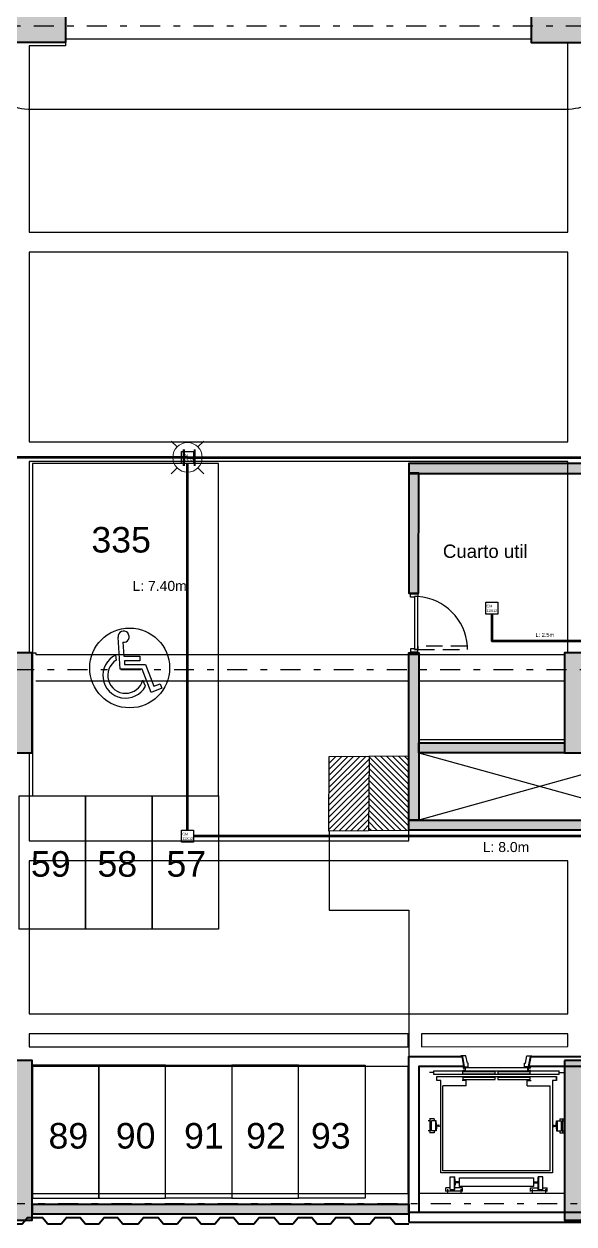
# Model space of a CAD drawing. Header units: millimetres. Extents: x 3781 to 4924, y 1639 to 1721.
# Drawn here: x 4128.65 to 4136.91, y 1650.19 to 1668.23 of the extents above; entities that cross this region are included whole.
import ezdxf

# ---------------------------------------------------------------- set-up
doc = ezdxf.new("R2010")
doc.units = ezdxf.units.MM
for name, pattern in [('CENTER', [0.7, 0.3, -0.2, 0, -0.2]), ('DASHED2', [9.525, 6.35, -3.175]), ('HIDDEN', [0.375, 0.25, -0.125]), ('HIDDEN2', [0.1875, 0.125, -0.0625]), ('LLUVIAS', [10, 4, -2, 4])]:
    doc.linetypes.add(name, pattern=pattern)
for name, color, linetype in [('-parquead', 2, 'Continuous'), ('0-amob', 1, 'Continuous'), ('1amobla', 2, 'Continuous'), ('A-HATCH CONCRETO', 8, 'Continuous'), ('AS_GL DETECCION_MEZANINE', 7, 'Continuous'), ('AS_GL DETECCION_PISO 2', 7, 'Continuous'), ('ASCENSOR', 1, 'Continuous'), ('E-BORDE LOSA', 4, 'Continuous'), ('E-P. MACIZA1', 2, 'HIDDEN2'), ('EJE-ESTRUCTURA', 1, 'CENTER'), ('F-2', 2, 'Continuous'), ('H-muro', 251, 'Continuous'), ('HACHTCOLUMNA', 250, 'Continuous'), ('JCA_HATCH 254', 252, 'Continuous'), ('MARCO', 4, 'Continuous'), ('MUEBLE', 1, 'Continuous'), ('PROYECCION', 1, 'DASHED2'), ('TEXTO 3', 3, 'Continuous'), ('Textos-espacios', 3, 'Continuous')]:
    doc.layers.add(name, color=color, linetype=linetype)
doc.layers.add('DIM-25', color=1, linetype='Continuous', plot=False)
for name, color, linetype, lineweight in [('Estructura', 6, 'Continuous', 40), ('Muro', 4, 'Continuous', 40), ('TEXTOS', 7, 'Continuous', 20)]:
    doc.layers.add(name, color=color, linetype=linetype, lineweight=lineweight)
doc.styles.get("Standard").update_dxf_attribs({"font": 'arial.ttf'})

# ---------------------------------------------------------------- blocks, each defined once
blk = doc.blocks.new('MARCOE-102')
for p, q in [((0, 0), (0, -2.5)), ((0, 0), (1.75, 0)), ((1.75, 0), (1.75, -0.45)), ((0, -2.5), (1.75, -2.5)), ((0.175, -0.175), (1.575, -0.175)), ((0.175, -0.175), (0.175, -2.325)), ((0.175, -2.325), (1.575, -2.325)), ((1.375, -0.45), (1.375, -0.275)), ((1.375, -0.275), (1.575, -0.275)), ((1.75, -0.45), (1.375, -0.45)), ((1.375, -2.05), (1.375, -2.225)), ((1.75, -2.05), (1.375, -2.05)), ((1.375, -2.225), (1.575, -2.225)), ((1.575, -0.275), (1.575, -0.175)), ((1.575, -2.325), (1.575, -2.225)), ((1.75, -2.5), (1.75, -2.05))]:
    blk.add_line(p, q)
at = {"layer": 'MARCO'}
blk.add_lwpolyline([(0, 0), (0, -2.5), (1.75, -2.5), (1.75, -2.05), (1.375, -2.05), (1.375, -2.225), (1.575, -2.225), (1.575, -2.325), (0.175, -2.325), (0.175, -0.175), (1.575, -0.175), (1.575, -0.275), (1.375, -0.275), (1.375, -0.45), (1.75, -0.45), (1.75, 0), (0, 0)], dxfattribs=at)
blk = doc.blocks.new('ASCENSOR')
at = {"layer": '0-amob'}
for p, q in [((-1.747, -0.512), (-1.859, -0.533)), ((-1.859, -0.533), (-1.859, -0.609)), ((-1.69, -0.498), (-1.747, -0.498)), ((-1.747, -0.498), (-1.747, -0.512)), ((-1.69, -0.564), (-1.69, -0.498)), ((-1.68, -0.564), (-1.69, -0.564))]:
    blk.add_line(p, q, dxfattribs=at)
blk.add_lwpolyline([(-1.68, -0.564), (-1.68, 0.413), (-1.69, 0.413), (-1.69, 0.347), (-1.747, 0.347), (-1.747, 0.361), (-1.859, 0.382), (-1.859, 0.458)], dxfattribs=at)
at = {"layer": 'ASCENSOR'}
for p, q in [((-1.605, 0.869), (-1.605, 0.932)), ((-0.91, 0.876), (-0.91, 0.932)), ((-0.7, 0.921), (-0.91, 0.921)), ((-0.88, 0.922), (-0.88, 0.95)), ((-0.73, 0.922), (-0.73, 0.95)), ((-0.7, 0.876), (-0.7, 0.932)), ((-1.63, -1.015), (-1.63, 0.869)), ((-1.575, 0.869), (-1.63, 0.869)), ((-1.575, 0.869), (-1.575, -1.015)), ((-1.485, 0.826), (-1.545, 0.826)), ((-1.545, 0.826), (-1.485, 0.826)), ((-1.545, -0.971), (-1.545, 0.826)), ((-1.485, 0.826), (-1.485, 0.766)), ((-1.485, 0.766), (-0.096, 0.766)), ((-1.405, 0.385), (-1.405, 0.735)), ((-0.126, 0.735), (-1.405, 0.735)), ((-0.91, 0.876), (-0.88, 0.876)), ((-0.73, 0.902), (-0.88, 0.902)), ((-0.88, 0.83), (-0.88, 0.902)), ((-0.73, 0.836), (-0.88, 0.836)), ((-0.88, 0.836), (-0.73, 0.836)), ((-0.85, 0.83), (-0.88, 0.83)), ((-0.85, 0.83), (-0.88, 0.83)), ((-0.85, 0.83), (-0.805, 0.83)), ((-0.85, 0.83), (-0.805, 0.83)), ((-0.85, 0.83), (-0.805, 0.83)), ((-0.85, 0.83), (-0.805, 0.83)), ((-0.85, 0.823), (-0.85, 0.83)), ((-0.85, 0.823), (-0.85, 0.83)), ((-0.809, 0.823), (-0.85, 0.823)), ((-0.809, 0.823), (-0.85, 0.823)), ((-0.816, 0.785), (-0.816, 0.792)), ((-0.816, 0.792), (-0.802, 0.792)), ((-0.809, 0.785), (-0.816, 0.785)), ((-0.809, 0.785), (-0.809, 0.823)), ((-0.802, 0.785), (-0.809, 0.785)), ((-0.76, 0.83), (-0.805, 0.83)), ((-0.76, 0.83), (-0.805, 0.83)), ((-0.76, 0.83), (-0.805, 0.83)), ((-0.76, 0.83), (-0.805, 0.83)), ((-0.802, 0.823), (-0.76, 0.823)), ((-0.802, 0.823), (-0.76, 0.823)), ((-0.802, 0.785), (-0.802, 0.823)), ((-0.795, 0.792), (-0.802, 0.792)), ((-0.802, 0.785), (-0.795, 0.785)), ((-0.795, 0.785), (-0.795, 0.792)), ((-0.76, 0.823), (-0.76, 0.83)), ((-0.76, 0.823), (-0.76, 0.83)), ((-0.76, 0.83), (-0.73, 0.83)), ((-0.76, 0.83), (-0.73, 0.83)), ((-0.73, 0.836), (-0.73, 0.902)), ((-0.73, 0.876), (-0.7, 0.876)), ((-0.73, 0.83), (-0.73, 0.836)), ((-0.126, 0.735), (-0.126, -0.88)), ((-0.096, 0.766), (-0.096, -0.911)), ((-0.036, 0.625), (-0.036, 0.555)), ((0.155, 0.625), (-0.036, 0.625)), ((0.155, 0.561), (-0.036, 0.561)), ((0.155, 0.555), (-0.036, 0.555)), ((-0.001, 0.552), (-0.001, 0.555)), ((-0.001, 0.555), (0.041, 0.555)), ((0.038, 0.552), (-0.001, 0.552)), ((0.038, 0.491), (0.038, 0.552)), ((0.041, 0.555), (0.041, 0.491)), ((0.089, 0.555), (0.041, 0.555)), ((0.047, 0.555), (0.047, 0.491)), ((0.05, 0.491), (0.05, 0.552)), ((0.05, 0.552), (0.089, 0.552)), ((0.089, 0.552), (0.089, 0.555)), ((0.089, 0.552), (0.089, 0.555)), ((0.184, 0.688), (0.128, 0.688)), ((0.128, 0.625), (0.128, 0.688)), ((0.128, 0.438), (0.128, 0.555)), ((0.147, 0.664), (0.21, 0.664)), ((0.155, 0.625), (0.155, 0.555)), ((0.173, 0.689), (0.173, 0.438)), ((-1.68, 0.434), (-1.671, 0.434)), ((-1.68, 0.434), (-1.671, 0.434)), ((-1.68, 0.399), (-1.68, 0.434)), ((-1.68, 0.399), (-1.68, 0.434)), ((-1.63, 0.399), (-1.68, 0.399)), ((-1.63, 0.399), (-1.68, 0.399)), ((-1.676, 0.43), (-1.674, 0.43)), ((-1.674, 0.43), (-1.676, 0.43)), ((-1.676, 0.402), (-1.676, 0.43)), ((-1.676, 0.43), (-1.676, 0.402)), ((-1.633, 0.402), (-1.676, 0.402)), ((-1.676, 0.402), (-1.633, 0.402)), ((-1.674, 0.426), (-1.674, 0.43)), ((-1.674, 0.426), (-1.674, 0.43)), ((-1.671, 0.426), (-1.674, 0.426)), ((-1.671, 0.426), (-1.674, 0.426)), ((-1.671, 0.434), (-1.671, 0.426)), ((-1.671, 0.434), (-1.671, 0.426)), ((-1.639, 0.434), (-1.639, 0.426)), ((-1.63, 0.434), (-1.639, 0.434)), ((-1.639, 0.434), (-1.63, 0.434)), ((-1.639, 0.426), (-1.639, 0.434)), ((-1.639, 0.426), (-1.635, 0.426)), ((-1.635, 0.426), (-1.639, 0.426)), ((-1.635, 0.43), (-1.633, 0.43)), ((-1.635, 0.426), (-1.635, 0.43)), ((-1.635, 0.43), (-1.635, 0.426)), ((-1.633, 0.43), (-1.635, 0.43)), ((-1.633, 0.402), (-1.633, 0.43)), ((-1.633, 0.402), (-1.633, 0.43)), ((-1.63, 0.399), (-1.63, 0.434)), ((-1.63, 0.434), (-1.63, 0.399)), ((-1.587, 0.433), (-1.618, 0.433)), ((-1.618, 0.433), (-1.618, -0.056)), ((-1.587, -0.056), (-1.587, 0.433)), ((-1.503, 0.434), (-1.534, 0.434)), ((-1.534, -0.056), (-1.534, 0.434)), ((-1.503, -0.056), (-1.503, 0.434)), ((-1.485, 0.385), (-1.485, 0.445)), ((-1.405, 0.385), (-1.485, 0.385)), ((-0.021, 0.485), (0.109, 0.485)), ((-0.021, -0.63), (-0.021, 0.485)), ((0.109, 0.485), (0.109, -0.63)), ((0.184, 0.438), (0.128, 0.438)), ((0.149, 0.463), (0.209, 0.463)), ((-1.618, -0.056), (-1.587, -0.056)), ((-1.587, -0.095), (-1.618, -0.095)), ((-1.618, -0.095), (-1.618, -0.583)), ((-1.587, -0.583), (-1.587, -0.095)), ((-1.534, -0.056), (-1.503, -0.056)), ((-1.503, -0.095), (-1.534, -0.095)), ((-1.534, -0.58), (-1.534, -0.095)), ((-1.503, -0.58), (-1.503, -0.095)), ((-1.405, -0.53), (-1.485, -0.53)), ((-1.485, -0.53), (-1.485, -0.59)), ((-1.405, -0.53), (-1.405, -0.88)), ((-1.618, -0.583), (-1.587, -0.583)), ((-1.534, -0.58), (-1.503, -0.58)), ((0.155, -0.7), (-0.036, -0.7)), ((-0.036, -0.77), (-0.036, -0.7)), ((0.155, -0.706), (-0.036, -0.706)), ((0.109, -0.63), (-0.021, -0.63)), ((-0.001, -0.697), (-0.001, -0.7)), ((0.038, -0.697), (-0.001, -0.697)), ((-0.001, -0.7), (0.041, -0.7)), ((0.038, -0.636), (0.038, -0.697)), ((0.041, -0.7), (0.041, -0.636)), ((0.047, -0.7), (0.047, -0.636)), ((0.089, -0.7), (0.047, -0.7)), ((0.05, -0.636), (0.05, -0.697)), ((0.05, -0.697), (0.089, -0.697)), ((0.089, -0.697), (0.089, -0.7)), ((0.184, -0.583), (0.128, -0.583)), ((0.128, -0.583), (0.128, -0.7)), ((0.149, -0.609), (0.209, -0.609)), ((0.155, -0.77), (0.155, -0.7)), ((0.173, -0.834), (0.173, -0.583)), ((-0.126, -0.88), (-1.405, -0.88)), ((0.155, -0.77), (-0.036, -0.77)), ((0.128, -0.77), (0.128, -0.833)), ((0.184, -0.833), (0.128, -0.833)), ((0.147, -0.809), (0.21, -0.809)), ((-1.575, -1.015), (-1.63, -1.015)), ((-1.605, -1.015), (-1.605, -1.083)), ((-1.485, -0.971), (-1.545, -0.971)), ((-0.096, -0.911), (-1.485, -0.911)), ((-1.485, -0.911), (-1.485, -0.971)), ((-0.91, -1.011), (-0.88, -1.011)), ((-0.91, -1.011), (-0.91, -1.083)), ((-0.7, -1.072), (-0.91, -1.072)), ((-0.85, -0.981), (-0.88, -0.981)), ((-0.85, -0.981), (-0.88, -0.981)), ((-0.88, -0.981), (-0.88, -1.052)), ((-0.73, -0.987), (-0.88, -0.987)), ((-0.88, -0.987), (-0.73, -0.987)), ((-0.73, -1.052), (-0.88, -1.052)), ((-0.88, -1.073), (-0.88, -1.1)), ((-0.808, -0.974), (-0.85, -0.974)), ((-0.808, -0.974), (-0.85, -0.974)), ((-0.85, -0.974), (-0.85, -0.981)), ((-0.85, -0.974), (-0.85, -0.981)), ((-0.85, -0.981), (-0.805, -0.981)), ((-0.85, -0.981), (-0.805, -0.981)), ((-0.85, -0.981), (-0.805, -0.981)), ((-0.85, -0.981), (-0.805, -0.981)), ((-0.808, -0.936), (-0.815, -0.936)), ((-0.815, -0.936), (-0.815, -0.943)), ((-0.815, -0.943), (-0.801, -0.943)), ((-0.808, -0.936), (-0.808, -0.974)), ((-0.801, -0.936), (-0.808, -0.936)), ((-0.76, -0.981), (-0.805, -0.981)), ((-0.76, -0.981), (-0.805, -0.981)), ((-0.76, -0.981), (-0.805, -0.981)), ((-0.76, -0.981), (-0.805, -0.981)), ((-0.801, -0.936), (-0.801, -0.974)), ((-0.801, -0.936), (-0.794, -0.936)), ((-0.794, -0.943), (-0.801, -0.943)), ((-0.801, -0.974), (-0.76, -0.974)), ((-0.801, -0.974), (-0.76, -0.974)), ((-0.794, -0.936), (-0.794, -0.943)), ((-0.76, -0.974), (-0.76, -0.981)), ((-0.76, -0.974), (-0.76, -0.981)), ((-0.76, -0.981), (-0.73, -0.981)), ((-0.76, -0.981), (-0.73, -0.981)), ((-0.73, -0.981), (-0.73, -0.987)), ((-0.73, -0.987), (-0.73, -1.052)), ((-0.73, -1.011), (-0.7, -1.011)), ((-0.73, -1.073), (-0.73, -1.1)), ((-0.7, -1.011), (-0.7, -1.083))]:
    blk.add_line(p, q, dxfattribs=at)
for centre, radius, start, end in [((0.044, 0.491), 0.006, 180, 270), ((0.044, 0.491), 0.003, 180, 270), ((0.044, 0.491), 0.006, 270, 0), ((0.044, 0.491), 0.003, 270, 0), ((0.044, -0.636), 0.006, 90, 180), ((0.044, -0.636), 0.003, 90, 180), ((0.044, -0.636), 0.006, 0, 90), ((0.044, -0.636), 0.003, 0, 90)]:
    blk.add_arc(centre, radius, start, end, dxfattribs=at)
for points in [[(-0.795, 0.792), (-0.795, 0.785), (-0.816, 0.785), (-0.816, 0.792)], [(-0.816, 0.785), (-0.816, 0.792), (-0.795, 0.785), (-0.816, 0.785)], [(-0.795, 0.785), (-0.816, 0.785), (-0.795, 0.792), (-0.816, 0.792)], [(-0.794, -0.943), (-0.794, -0.936), (-0.815, -0.936), (-0.815, -0.943)], [(-0.815, -0.936), (-0.815, -0.943), (-0.794, -0.936), (-0.815, -0.936)], [(-0.794, -0.936), (-0.815, -0.936), (-0.794, -0.943), (-0.815, -0.943)]]:
    blk.add_solid(points, dxfattribs=at)
at = {"layer": 'ASCENSOR', "xscale": 0.01999999999998181, "yscale": 0.01999999999998181, "zscale": 0.01999999999998181, "rotation": 270}
blk.add_blockref('MARCOE-102', (-1.63, -0.541), dxfattribs=at)
blk = doc.blocks.new('discap')
at = {"layer": 'TEXTO 3', "color": 0, "linetype": 'Continuous'}
for p, q in [((-179169, -277469), (-179154, -277610)), ((-178353, -278322), (-178426, -278155))]:
    blk.add_line(p, q, dxfattribs=at)
blk.add_lwpolyline([(-178974, -277120), (-178946, -277498), (-178511, -277498), (-178511, -277624), (-178926, -277624), (-178926, -277730), (-178352, -277730), (-178127, -278321), (-177953, -278254), (-177909, -278371), (-178198, -278488), (-178440, -277852), (-179047, -277852), (-179102, -276980)], dxfattribs=at)
for centre, radius, start, end in [((-178951, -276970), 152, 261.2603, 183.6697), ((-178897, -278025), 619, 116.0954, 331.345), ((-178897, -278025), 488, 121.7945, 344.571)]:
    blk.add_arc(centre, radius, start, end, dxfattribs=at)
blk = doc.blocks.new('estructura etapa 3')
at = {"layer": 'HACHTCOLUMNA'}
h = blk.add_hatch(color=256, dxfattribs=at)
h.paths.add_polyline_path([(-91.651, -6658.124), (-91.651, -6657.624), (-92.35, -6657.624), (-92.35, -6658.124)])
h.paths.add_polyline_path([(-49.354, -6658.124), (-49.354, -6657.624), (-50.055, -6657.624), (-50.055, -6658.124)])
h.paths.add_polyline_path([(-56.053, -6658.124), (-56.053, -6657.624), (-56.753, -6657.624), (-56.753, -6658.124)])
h.paths.add_polyline_path([(-76.45, -6659.124), (-76.95, -6659.124), (-76.95, -6657.624), (-76.45, -6657.624)])
h.paths.add_polyline_path([(-83.95, -6659.124), (-84.45, -6659.124), (-84.45, -6657.624), (-83.95, -6657.624)])
h.paths.add_polyline_path([(-60.452, -6659.124), (-60.952, -6659.124), (-60.952, -6657.624), (-60.452, -6657.624)])
h.paths.add_polyline_path([(-67.95, -6659.124), (-68.45, -6659.124), (-68.45, -6657.624), (-67.95, -6657.624)])
h.paths.add_polyline_path([(-91.85, -6668.199), (-91.851, -6667.599), (-92.35, -6667.599), (-92.349, -6668.199)])
h.paths.add_polyline_path([(-49.354, -6668.199), (-49.354, -6667.599), (-49.854, -6667.599), (-49.854, -6668.199)])
h.paths.add_polyline_path([(-56.154, -6668.149), (-56.154, -6667.649), (-56.854, -6667.649), (-56.854, -6668.149)])
h.paths.add_polyline_path([(-59.952, -6667.649), (-59.952, -6668.149), (-61.452, -6668.149), (-61.452, -6667.649)])
h.paths.add_polyline_path([(-75.95, -6667.649), (-75.95, -6668.149), (-77.45, -6668.149), (-77.45, -6667.649)])
h.paths.add_polyline_path([(-68.95, -6667.649), (-68.95, -6668.149), (-67.45, -6668.149), (-67.45, -6667.649)])
h.paths.add_polyline_path([(-84.95, -6667.649), (-84.95, -6668.149), (-83.45, -6668.149), (-83.45, -6667.649)])
h.paths.add_polyline_path([(-91.85, -6676.199), (-91.85, -6675.599), (-92.349, -6675.599), (-92.349, -6676.199)])
h.paths.add_polyline_path([(-49.354, -6676.199), (-49.354, -6675.599), (-49.854, -6675.599), (-49.854, -6676.199)])
h.paths.add_polyline_path([(-56.154, -6676.149), (-56.154, -6675.649), (-56.754, -6675.649), (-56.754, -6676.149)])
h.paths.add_polyline_path([(-59.952, -6675.649), (-59.952, -6676.149), (-61.452, -6676.149), (-61.452, -6675.649)])
h.paths.add_polyline_path([(-75.95, -6675.649), (-75.95, -6676.149), (-77.45, -6676.149), (-77.45, -6675.649)])
h.paths.add_polyline_path([(-68.95, -6675.649), (-68.95, -6676.149), (-67.45, -6676.149), (-67.45, -6675.649)])
h.paths.add_polyline_path([(-84.95, -6675.649), (-84.95, -6676.149), (-83.45, -6676.149), (-83.45, -6675.649)])
h.paths.add_polyline_path([(-91.847, -6686.299), (-91.851, -6685.699), (-92.35, -6685.699), (-92.346, -6686.299)])
h.paths.add_polyline_path([(-49.354, -6686.299), (-49.354, -6685.699), (-49.854, -6685.699), (-49.854, -6686.299)])
h.paths.add_polyline_path([(-56.154, -6686.249), (-56.154, -6685.749), (-56.754, -6685.749), (-56.754, -6686.249)])
h.paths.add_polyline_path([(-59.952, -6685.749), (-59.952, -6686.249), (-61.452, -6686.249), (-61.452, -6685.749)])
h.paths.add_polyline_path([(-75.95, -6685.749), (-75.95, -6686.249), (-77.45, -6686.249), (-77.45, -6685.749)])
h.paths.add_polyline_path([(-68.95, -6685.749), (-68.95, -6686.249), (-67.45, -6686.249), (-67.45, -6685.749)])
h.paths.add_polyline_path([(-84.95, -6685.749), (-84.95, -6686.249), (-83.45, -6686.249), (-83.45, -6685.749)])
h.paths.add_polyline_path([(-49.353, -6694.294), (-49.354, -6693.699), (-49.855, -6693.699), (-49.854, -6694.294)])
h.paths.add_polyline_path([(-56.054, -6694.249), (-56.054, -6693.749), (-56.753, -6693.749), (-56.753, -6694.249)])
h.paths.add_polyline_path([(-91.651, -6694.249), (-91.651, -6693.749), (-92.35, -6693.749), (-92.35, -6694.249)])
h.paths.add_polyline_path([(-59.952, -6693.749), (-59.952, -6694.249), (-61.452, -6694.249), (-61.452, -6693.749)])
h.paths.add_polyline_path([(-75.95, -6693.749), (-75.95, -6694.249), (-77.45, -6694.249), (-77.45, -6693.749)])
h.paths.add_polyline_path([(-68.95, -6693.749), (-68.95, -6694.249), (-67.45, -6694.249), (-67.45, -6693.749)])
h.paths.add_polyline_path([(-84.95, -6693.749), (-84.95, -6694.249), (-83.45, -6694.249), (-83.45, -6693.749)])
h.paths.add_polyline_path([(-49.358, -6703.974), (-49.353, -6703.374), (-49.854, -6703.374), (-49.859, -6703.974)])
h.paths.add_polyline_path([(-56.054, -6703.924), (-56.054, -6703.424), (-56.753, -6703.424), (-56.753, -6703.924)])
h.paths.add_polyline_path([(-67.95, -6704.924), (-67.95, -6703.424), (-68.45, -6703.424), (-68.45, -6704.924)])
h.paths.add_polyline_path([(-91.651, -6703.924), (-91.651, -6703.424), (-92.35, -6703.424), (-92.35, -6703.924)])
h.paths.add_polyline_path([(-61.847, -6703.424), (-60.347, -6703.424), (-60.347, -6703.924), (-61.847, -6703.924)])
h.paths.add_polyline_path([(-83.95, -6704.924), (-83.95, -6703.424), (-84.45, -6703.424), (-84.45, -6704.924)])
h.paths.add_polyline_path([(-76.45, -6704.924), (-76.45, -6703.424), (-76.95, -6703.424), (-76.95, -6704.924)])
h.paths.add_polyline_path([(-49.354, -6711.949), (-49.354, -6711.449), (-50.054, -6711.449), (-50.054, -6711.949)])
h.paths.add_polyline_path([(-55.954, -6711.949), (-55.954, -6711.449), (-56.654, -6711.449), (-56.654, -6711.949)])
h.paths.add_polyline_path([(-91.65, -6711.949), (-91.65, -6711.449), (-92.35, -6711.449), (-92.35, -6711.949)])
h.paths.add_polyline_path([(-60.952, -6711.949), (-60.952, -6709.549), (-60.452, -6709.549), (-60.452, -6711.949)])
h.paths.add_polyline_path([(-68.45, -6709.549), (-68.45, -6711.949), (-67.95, -6711.949), (-67.95, -6709.549)])
h.paths.add_polyline_path([(-76.95, -6709.549), (-76.95, -6711.949), (-76.45, -6711.949), (-76.45, -6709.549)])
h.paths.add_polyline_path([(-83.95, -6709.549), (-83.95, -6711.949), (-84.45, -6711.949), (-84.45, -6709.549)])
at = {"layer": 'EJE-ESTRUCTURA'}
for p, q in [((-93.228, -6693.999), (-46.502, -6693.999)), ((-93.52, -6703.674), (-46.502, -6703.674)), ((-93.66, -6711.699), (-46.502, -6711.699))]:
    blk.add_line(p, q, dxfattribs=at)
at = {"layer": 'Estructura'}
for points in [[(-75.95, -6693.749), (-75.95, -6694.249), (-77.45, -6694.249), (-77.45, -6693.749)], [(-68.95, -6693.749), (-68.95, -6694.249), (-67.45, -6694.249), (-67.45, -6693.749)], [(-76.45, -6704.924), (-76.45, -6703.424), (-76.95, -6703.424), (-76.95, -6704.924)], [(-67.95, -6704.924), (-67.95, -6703.424), (-68.45, -6703.424), (-68.45, -6704.924)], [(-76.95, -6709.549), (-76.95, -6711.949), (-76.45, -6711.949), (-76.45, -6709.549)], [(-68.45, -6709.549), (-68.45, -6711.949), (-67.95, -6711.949), (-67.95, -6709.549)]]:
    blk.add_lwpolyline(points, close=True, dxfattribs=at)
blk = doc.blocks.new('AS_Strobe-CEILING')
at = {"color": 0, "linetype": 'Continuous', "lineweight": 15}
for p, q in [((-0.105, 0.105), (-0.163, 0.163)), ((0.105, 0.105), (0.163, 0.163)), ((-0.105, -0.105), (-0.163, -0.163)), ((0.105, -0.105), (0.163, -0.163))]:
    blk.add_line(p, q, dxfattribs=at)
blk.add_ellipse((0, 0), major_axis=(0.148, 0), ratio=1, dxfattribs=at)
blk = doc.blocks.new('Horne Strobe Cielo')
at = {"layer": 'AS_GL DETECCION_MEZANINE', "color": 1, "linetype": 'Continuous', "xscale": 1.5, "yscale": 1.5, "zscale": 1.5}
blk.add_blockref('AS_Strobe-CEILING', (-679.742, -2828), dxfattribs=at)
at = {"layer": '1amobla', "color": 7, "linetype": 'Continuous', "ltscale": 0.3, "true_color": 0xffffff, "insert": (-679.843, -2827.878), "char_height": 0.25, "width": 0.07916, "attachment_point": 1}
blk.add_mtext('H', dxfattribs=at)
blk = doc.blocks.new('Caja metalica de 12')
at = {"layer": '1amobla', "linetype": 'Continuous', "ltscale": 0.3}
blk.add_lwpolyline([(-1069.691, -2855.357), (-1069.511, -2855.357), (-1069.511, -2855.537), (-1069.691, -2855.537), (-1069.691, -2855.357)], dxfattribs=at)
at = {"layer": '1amobla', "color": 7, "linetype": 'Continuous', "ltscale": 0.3, "insert": (-1069.679, -2855.397), "char_height": 0.04, "width": 0.07916, "attachment_point": 1}
blk.add_mtext('CM 12X12', dxfattribs=at)

msp = doc.modelspace()

# ---------------------------------------------------------------- hatches: boundary and pattern name
at = {"layer": 'A-HATCH CONCRETO', "linetype": 'HIDDEN', "ltscale": 0.3, "true_color": 0x636466}
h = msp.add_hatch(color=251, dxfattribs=at)
h.dxf.hatch_style = 1
h.paths.add_polyline_path([(4134.43, 1650.493), (4134.43, 1650.343), (4128.771, 1650.343), (4128.771, 1650.493)])
h.paths.add_polyline_path([(4121.271, 1650.493), (4121.271, 1650.343), (4128.27, 1650.343), (4128.27, 1650.493)])
h.paths.add_polyline_path([(4120.771, 1650.493), (4120.771, 1650.343), (4113.571, 1650.343), (4113.571, 1650.493)])
at = {"layer": 'JCA_HATCH 254', "linetype": 'Continuous', "ltscale": 0.3, "true_color": 0x636466, "transparency": 33554687}
h = msp.add_hatch(color=251, dxfattribs=at)
h.dxf.hatch_style = 1
h.paths.add_polyline_path([(4150.165, 1661.627), (4134.432, 1661.627), (4134.432, 1661.477), (4150.165, 1661.477)])
h = msp.add_hatch(color=251, dxfattribs=at)
h.dxf.hatch_style = 1
h.paths.add_polyline_path([(4134.431, 1661.478), (4134.431, 1659.678), (4134.576, 1659.678), (4134.581, 1661.478)])
h = msp.add_hatch(color=251, dxfattribs=at)
h.dxf.hatch_style = 1
h.paths.add_polyline_path([(4134.43, 1656.264), (4134.43, 1658.778), (4134.578, 1658.778), (4134.58, 1656.264)])
h = msp.add_hatch(color=251, dxfattribs=at)
h.dxf.hatch_style = 1
h.paths.add_polyline_path([(4134.579, 1657.277), (4134.579, 1657.427), (4136.771, 1657.428), (4136.771, 1657.278)])
at = {"layer": 'JCA_HATCH 254'}
h = msp.add_hatch(dxfattribs=at)
h.set_pattern_fill('ANSI31', color=256, scale=0.02, style=0)
h.set_pattern_definition([(45, (4248.8061, 5061.533503), (-0.0449012806, 0.0449012806), [])])
h.paths.add_polyline_path([(4133.834, 1657.222), (4133.239, 1657.214), (4133.23, 1656.101), (4133.825, 1656.11)])
h = msp.add_hatch(dxfattribs=at)
h.set_pattern_fill('ANSI31', color=256, scale=0.02, angle=90, style=0)
h.set_pattern_definition([(135, (4248.79802, 5060.98679), (-0.0449012806, -0.0449012806), [])])
h.paths.add_polyline_path([(4133.834, 1657.226), (4134.429, 1657.228), (4134.43, 1656.116), (4133.825, 1656.112)])
at = {"layer": 'JCA_HATCH 254', "linetype": 'Continuous', "ltscale": 0.3, "true_color": 0x636466, "transparency": 33554687}
h = msp.add_hatch(color=251, dxfattribs=at)
h.dxf.hatch_style = 1
h.paths.add_polyline_path([(4134.43, 1656.264), (4141.672, 1656.264), (4141.672, 1656.114), (4134.43, 1656.114)])

# ---------------------------------------------------------------- linework, layer by layer
at = {"layer": '-parquead'}
msp.add_line((4128.807, 1666.953), (4136.734, 1666.953), dxfattribs=at)
for points in [[(4128.771, 1661.627), (4128.771, 1656.627), (4131.57, 1656.627), (4131.57, 1661.627)], [(4129.57, 1654.627), (4128.57, 1654.627), (4128.57, 1656.627), (4129.57, 1656.627)], [(4130.57, 1654.627), (4129.57, 1654.627), (4129.57, 1656.627), (4130.57, 1656.627)], [(4131.57, 1654.627), (4130.57, 1654.627), (4130.57, 1656.627), (4131.57, 1656.627)], [(4129.771, 1652.58), (4128.771, 1652.58), (4128.771, 1650.58), (4129.771, 1650.58)], [(4130.771, 1652.58), (4129.771, 1652.58), (4129.771, 1650.58), (4130.771, 1650.58)], [(4130.771, 1652.58), (4129.771, 1652.58), (4129.771, 1650.58), (4130.771, 1650.58)], [(4130.771, 1652.58), (4131.771, 1652.58), (4131.771, 1650.58), (4130.771, 1650.58)], [(4130.771, 1652.58), (4131.771, 1652.58), (4131.771, 1650.58), (4130.771, 1650.58)], [(4132.771, 1652.58), (4131.771, 1652.58), (4131.771, 1650.58), (4132.771, 1650.58)], [(4132.771, 1652.58), (4133.771, 1652.58), (4133.771, 1650.58), (4132.771, 1650.58)]]:
    msp.add_lwpolyline(points, close=True, dxfattribs=at)
msp.add_lwpolyline([(4133.232, 1656.108), (4133.232, 1654.911), (4134.43, 1654.911), (4134.43, 1652.713)], dxfattribs=at)
for centre, start, end in [((4128.766, 1667.947), 179.6878, 272.3511), ((4136.775, 1667.948), 267.6502, 0.3083)]:
    msp.add_arc(centre, 0.996, start, end, dxfattribs=at)
at = {"layer": '1amobla', "color": 7, "linetype": 'Continuous', "ltscale": 0.3, "true_color": 0xffffff}
msp.add_line((4134.432, 1661.627), (4134.432, 1659.678), dxfattribs=at)
for points in [[(4131.013, 1661.807), (4131.193, 1661.807), (4131.193, 1661.627), (4131.013, 1661.627), (4131.013, 1661.807)], [(4131.013, 1661.807), (4131.193, 1661.807), (4131.193, 1661.627), (4131.013, 1661.627), (4131.013, 1661.807)], [(4131.013, 1661.807), (4131.193, 1661.807), (4131.193, 1661.627), (4131.013, 1661.627), (4131.013, 1661.807)], [(4134.43, 1658.778), (4134.43, 1656.114), (4141.672, 1656.114), (4141.672, 1657.725)], [(4131.013, 1656.114), (4131.193, 1656.114), (4131.193, 1655.934), (4131.013, 1655.934), (4131.013, 1656.114)], [(4131.013, 1656.114), (4131.193, 1656.114), (4131.193, 1655.934), (4131.013, 1655.934), (4131.013, 1656.114)], [(4131.013, 1656.114), (4131.193, 1656.114), (4131.193, 1655.934), (4131.013, 1655.934), (4131.013, 1656.114)]]:
    msp.add_lwpolyline(points, dxfattribs=at)
at = {"layer": 'AS_GL DETECCION_PISO 2', "color": 5, "linetype": 'Continuous', "lineweight": 50}
for p, q in [((4131.103, 1661.717), (4116.778, 1661.717)), ((4131.103, 1661.717), (4143.568, 1661.717)), ((4131.103, 1656.114), (4131.103, 1661.627)), ((4139.693, 1656.024), (4131.193, 1656.024))]:
    msp.add_line(p, q, dxfattribs=at)
msp.add_lwpolyline([(4135.676, 1659.362), (4135.676, 1658.962), (4137.354, 1658.962), (4137.354, 1658.381)], dxfattribs=at)
at = {"layer": 'DIM-25'}
msp.add_arc((4134.502, 1658.817), 0.813, 4.4044, 85.5422, dxfattribs=at)
msp.add_arc((4134.502, 1658.817), 0.813, 4.4044, 85.5422, dxfattribs=at)
at = {"layer": 'E-BORDE LOSA'}
for q in [(4134.58, 1650.653), (4134.721, 1650.653)]:
    msp.add_line((4136.771, 1650.653), q, dxfattribs=at)
at = {"layer": 'E-P. MACIZA1', "color": 7, "linetype": 'LLUVIAS', "ltscale": 3, "true_color": 0xffffff}
for points in [[(4136.821, 1665.103), (4136.821, 1667.953), (4136.271, 1667.953), (4136.271, 1668.003), (4129.271, 1668.003), (4129.271, 1667.903), (4128.721, 1667.903), (4128.721, 1665.103)], [(4128.721, 1664.803), (4128.721, 1661.953), (4136.821, 1661.953), (4136.821, 1664.803)], [(4136.769, 1658.753), (4136.769, 1658.778), (4136.821, 1658.778), (4136.821, 1661.653), (4128.721, 1661.653), (4128.721, 1658.778), (4128.821, 1658.778), (4128.821, 1658.753)], [(4128.721, 1655.653), (4128.721, 1653.353), (4136.821, 1653.353), (4136.821, 1655.653)], [(4128.721, 1653.053), (4128.721, 1652.856), (4134.421, 1652.856), (4134.421, 1653.053)], [(4128.771, 1652.563), (4128.771, 1650.653), (4134.421, 1650.653), (4134.421, 1652.563)]]:
    msp.add_lwpolyline(points, close=True, dxfattribs=at)
for points in [[(4128.721, 1657.278), (4128.721, 1655.953), (4134.43, 1655.953), (4134.43, 1658.353), (4128.821, 1658.353)], [(4134.58, 1657.478), (4136.771, 1657.478), (4136.769, 1658.353), (4134.58, 1658.353), (4134.58, 1657.478)], [(4134.621, 1652.856), (4136.821, 1652.86), (4136.821, 1653.053), (4134.621, 1653.053), (4134.621, 1652.856)]]:
    msp.add_lwpolyline(points, dxfattribs=at)
at = {"layer": 'F-2'}
for points in [[(4134.515, 1659.614), (4134.453, 1659.614), (4134.453, 1659.665), (4134.566, 1659.665), (4134.566, 1659.627), (4134.515, 1659.627), (4134.515, 1659.614)], [(4134.515, 1659.614), (4134.453, 1659.614), (4134.453, 1659.665), (4134.566, 1659.665), (4134.566, 1659.627), (4134.515, 1659.627), (4134.515, 1659.614)], [(4134.553, 1659.678), (4134.553, 1659.665), (4134.466, 1659.665), (4134.466, 1659.678)], [(4134.553, 1659.678), (4134.553, 1659.665), (4134.466, 1659.665), (4134.466, 1659.678)], [(4134.515, 1658.841), (4134.453, 1658.841), (4134.453, 1658.79), (4134.566, 1658.79), (4134.566, 1658.828), (4134.515, 1658.828), (4134.515, 1658.841)], [(4134.515, 1658.841), (4134.453, 1658.841), (4134.453, 1658.79), (4134.566, 1658.79), (4134.566, 1658.828), (4134.515, 1658.828), (4134.515, 1658.841)], [(4134.553, 1658.778), (4134.553, 1658.79), (4134.466, 1658.79), (4134.466, 1658.778)], [(4134.553, 1658.778), (4134.553, 1658.79), (4134.466, 1658.79), (4134.466, 1658.778)]]:
    msp.add_lwpolyline(points, dxfattribs=at)
msp.add_lwpolyline([(4134.515, 1658.828), (4134.566, 1658.828), (4134.566, 1659.627), (4134.515, 1659.627)], close=True, dxfattribs=at)
msp.add_lwpolyline([(4134.515, 1658.828), (4134.566, 1658.828), (4134.566, 1659.627), (4134.515, 1659.627)], close=True, dxfattribs=at)
at = {"layer": 'H-muro', "color": 252}
msp.add_circle((4130.233, 1658.552), 0.6, dxfattribs=at)
msp.add_circle((4130.233, 1658.552), 0.6, dxfattribs=at)
at = {"layer": 'JCA_HATCH 254', "color": 1}
msp.add_line((4133.834, 1657.223), (4133.825, 1656.11), dxfattribs=at)
msp.add_lwpolyline([(4134.429, 1657.228), (4133.229, 1657.214), (4133.22, 1656.101), (4134.43, 1656.114)], close=True, dxfattribs=at)
at = {"layer": 'MUEBLE', "color": 1, "linetype": 'HIDDEN'}
msp.add_lwpolyline([(4134.566, 1658.879), (4134.566, 1658.828), (4135.313, 1658.828), (4135.313, 1658.879)], close=True, dxfattribs=at)
msp.add_lwpolyline([(4134.566, 1658.879), (4134.566, 1658.828), (4135.313, 1658.828), (4135.313, 1658.879)], close=True, dxfattribs=at)
at = {"layer": 'Muro'}
for points in [[(4150.165, 1661.627), (4134.432, 1661.627), (4134.432, 1661.477), (4150.165, 1661.477)], [(4134.431, 1661.478), (4134.431, 1659.678), (4134.576, 1659.678), (4134.581, 1661.478)], [(4134.43, 1656.264), (4134.43, 1658.778), (4134.578, 1658.778), (4134.58, 1656.264)], [(4134.43, 1656.264), (4141.672, 1656.264), (4141.672, 1656.114), (4134.43, 1656.114)], [(4135.231, 1652.713), (4135.258, 1652.563), (4134.58, 1652.563), (4134.58, 1650.368), (4134.43, 1650.368), (4134.43, 1652.713)], [(4137.768, 1652.713), (4137.796, 1652.563), (4136.233, 1652.563), (4136.262, 1652.713)], [(4134.43, 1650.493), (4134.43, 1650.343), (4128.771, 1650.343), (4128.771, 1650.493)], [(4134.43, 1650.218), (4141.772, 1650.218), (4141.772, 1650.368), (4134.43, 1650.368)]]:
    msp.add_lwpolyline(points, close=True, dxfattribs=at)
at = {"layer": 'Muro', "elevation": 2415.091}
msp.add_lwpolyline([(4134.579, 1657.277), (4134.579, 1657.427), (4136.771, 1657.428), (4136.771, 1657.278)], close=True, dxfattribs=at)
at = {"layer": 'Muro', "color": 3}
for points in [[(4127.464, 1650.193), (4127.544, 1650.292), (4127.746, 1650.292), (4127.826, 1650.193), (4128.029, 1650.193), (4128.109, 1650.292), (4128.312, 1650.292), (4128.392, 1650.193), (4128.617, 1650.193), (4128.697, 1650.292), (4128.922, 1650.292), (4129.002, 1650.193), (4129.205, 1650.193)], [(4129.205, 1650.193), (4129.285, 1650.292), (4129.488, 1650.292), (4129.568, 1650.193), (4129.771, 1650.193), (4129.851, 1650.292), (4130.053, 1650.292), (4130.133, 1650.193), (4130.359, 1650.193), (4130.439, 1650.292), (4130.664, 1650.292), (4130.744, 1650.193), (4130.947, 1650.193)], [(4130.947, 1650.193), (4131.027, 1650.292), (4131.23, 1650.292), (4131.31, 1650.193), (4131.512, 1650.193), (4131.592, 1650.292), (4131.795, 1650.292), (4131.875, 1650.193), (4132.1, 1650.193), (4132.18, 1650.292), (4132.406, 1650.292), (4132.486, 1650.193), (4132.688, 1650.193)], [(4132.688, 1650.193), (4132.768, 1650.292), (4132.971, 1650.292), (4133.051, 1650.193), (4133.254, 1650.193), (4133.334, 1650.292), (4133.537, 1650.292), (4133.617, 1650.193), (4133.842, 1650.193), (4133.922, 1650.292), (4134.147, 1650.292), (4134.227, 1650.193), (4134.43, 1650.193)]]:
    msp.add_lwpolyline(points, dxfattribs=at)
at = {"layer": 'PROYECCION'}
for p, q in [((4134.579, 1657.278), (4138.224, 1656.265)), ((4138.224, 1657.277, 2415.091), (4134.58, 1656.265, 2415.091))]:
    msp.add_line(p, q, dxfattribs=at)

# ---------------------------------------------------------------- block references
at = {"layer": '1amobla', "color": 7, "linetype": 'Continuous', "true_color": 0xffffff}
for name, p in [('Horne Strobe Cielo', (4810.845, 4489.717)), ('Caja metalica de 12', (5200.704, 4517.164)), ('Caja metalica de 12', (5205.277, 4514.899)), ('Caja metalica de 12', (5200.704, 4511.471))]:
    msp.add_blockref(name, p, dxfattribs=at)
at = {"layer": 'ASCENSOR', "rotation": 269.9943251266501}
msp.add_blockref('ASCENSOR', (4135.821, 1650.864), dxfattribs=at)
at = {"layer": 'H-muro', "color": 252, "xscale": 0.0005512069662100001, "yscale": 0.0005512069662100001, "zscale": 0.0005512069662100001}
msp.add_blockref('discap', (4228.781, 1811.689), dxfattribs=at)
at = {"layer": 'Muro'}
msp.add_blockref('estructura etapa 3', (4205.22, 8362.202), dxfattribs=at)

# ---------------------------------------------------------------- texts
at = {"layer": '1amobla', "color": 7, "linetype": 'Continuous', "ltscale": 0.3, "true_color": 0xffffff, "char_height": 0.04, "width": 0.07916, "attachment_point": 1}
for insert in [(4131.025, 1661.767), (4131.025, 1661.767), (4131.025, 1656.074), (4131.025, 1656.074)]:
    msp.add_mtext('CM 12X12', dxfattribs=dict(at, insert=insert))
at = {"layer": 'TEXTOS'}
for s, height, p in [('Cuarto util', 0.2, (4134.942, 1660.207)), ('L: 7.40m', 0.15, (4130.276, 1659.711)), ('L: 2.5m', 0.06, (4136.334, 1659.019)), ('L: 8.0m', 0.15, (4135.541, 1655.785))]:
    msp.add_text(s, height=height, rotation=359.9331, dxfattribs=at).set_placement(p)
at = {"layer": 'Textos-espacios', "char_height": 0.384, "attachment_point": 1, "rotation": 360}
for s, width, insert in [('335', 2.00679, (4129.658, 1660.671)), ('59', 0.89145, (4128.749, 1655.798)), ('58', 0.89145, (4129.749, 1655.798)), ('57', 0.89145, (4130.786, 1655.798)), ('89', 0.89145, (4129.014, 1651.711)), ('90', 0.89145, (4130.025, 1651.711)), ('91', 0.89145, (4131.051, 1651.711)), ('92', 0.89145, (4131.984, 1651.711)), ('93', 0.89145, (4132.958, 1651.711))]:
    msp.add_mtext_dynamic_manual_height_columns(s, width=width, gutter_width=5, heights=[0], dxfattribs=dict(at, insert=insert))

doc.saveas('drawing.dxf')
